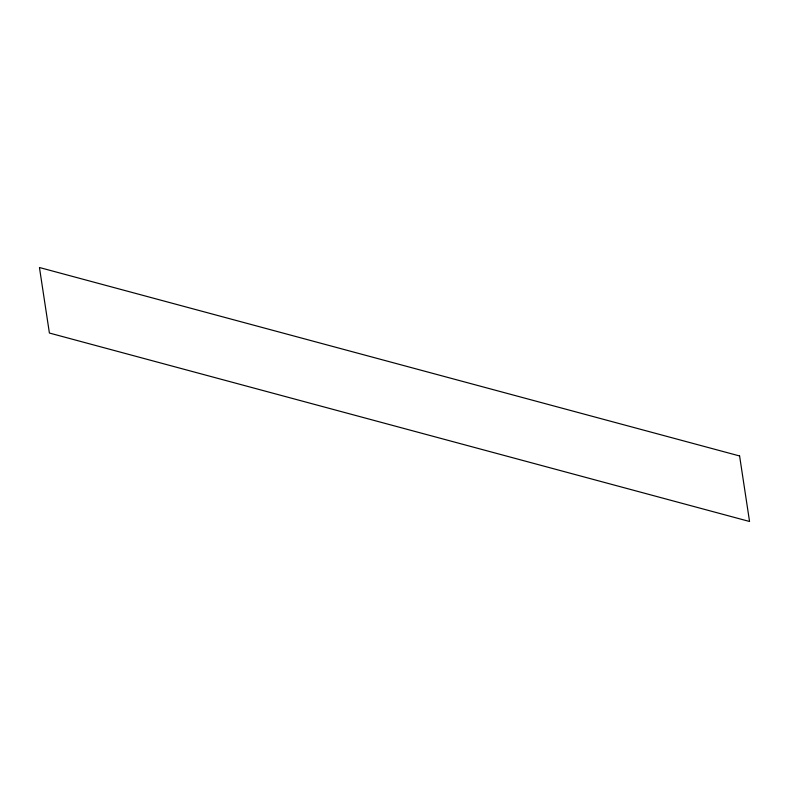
<?xml version="1.0" encoding="UTF-8"?>
<svg xmlns="http://www.w3.org/2000/svg" width="789" height="789" viewBox="0 0 789 789"><rect width="100%" height="100%" fill="white"/><g stroke="black" fill="none" stroke-linecap="round" stroke-linejoin="round"><path stroke-width="1.18" d="M739.599 455.963L39.45 267.51L49.401 333.037L749.55 521.49L739.599 455.963"/></g></svg>
